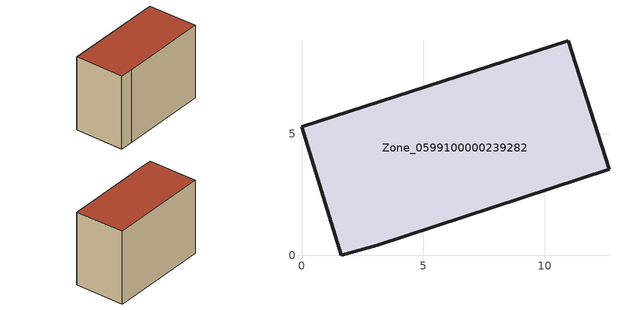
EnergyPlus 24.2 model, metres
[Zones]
Zone_0599100000239282
 floor ground (C_G): 10.97,8.84 12.65,3.55 3.11,0.43 1.64,0 0,5.3 z0
 wall outside (C_F): 1.64,0 3.11,0.43 12.65,3.55 10.97,8.84 0,5.3 1.64,0 z0:8.38
 roof outside (C_R): 12.65,3.55 10.97,8.84 0,5.3 1.64,0 3.11,0.43 z8.38
[BUILDING]
Pand.0599100000239282: North Axis=0; Terrain=City; Loads Convergence Tolerance Value=0.04; Temperature Convergence Tolerance Value=0.4; Solar Distribution=FullExterior; Maximum Number of Warmup Days=25; Minimum Number of Warmup Days=1
[Site:Location]
Rotterdam.The.Hague.AP_ZH_NLD Design_Conditions: Latitude=51.96; Longitude=4.45; Time Zone=1; Elevation=-4.5
[SITE:GROUNDTEMPERATURE:BUILDINGSURFACE]
18, 18, 18, 18, 18, 18, 18, 18, 18, 18, 18, 18
[MATERIAL] Thermal Absorptance=0.9; Solar Absorptance=0.7; Visible Absorptance=0.7
Name | Roughness | Thickness | Conductivity | Density | Specific Heat
G.TI.1975-1991 | MediumSmooth | 0.15 | 0.288461 | 540 | 1210
F.TI.1975-1991 | Rough | 0.3 | 0.230769 | 1920 | 840
R.TI.1975-1991 | MediumRough | 0.2 | 0.153846 | 1500 | 1000
[CONSTRUCTION]
C_G: G.TI.1975-1991
C_F: F.TI.1975-1991
C_R: R.TI.1975-1991
[ZONE]
Zone_0599100000239282: Type=1; Multiplier=1; Ceiling Height=Autocalculate; Volume=Autocalculate; Floor Area=autocalculate; Part of Total Floor Area=Yes
[ZONEINFILTRATION:DESIGNFLOWRATE]
Infil_Zone_0599100000239282: Zone or ZoneList or Space or SpaceList=Zone_0599100000239282; Schedule=AlwaysOn; Design Flow Rate Calculation Method=Flow/Area; Flow Rate per Floor Area=0.003; Constant Term Coefficient=1; Temperature Term Coefficient=0; Velocity Term Coefficient=0; Velocity Squared Term Coefficient=0
[HVACTEMPLATE:ZONE:IDEALLOADSAIRSYSTEM]
Zone_0599100000239282: Maximum Heating Supply Air Temperature=50; Minimum Cooling Supply Air Temperature=13; Maximum Heating Supply Air Humidity Ratio=0.0156; Minimum Cooling Supply Air Humidity Ratio=0.0077; Heating Limit=NoLimit; Cooling Limit=NoLimit; Dehumidification Control Type=ConstantSensibleHeatRatio; Cooling Sensible Heat Ratio=0.7; Dehumidification Setpoint=60; Humidification Control Type=None; Humidification Setpoint=30; Outdoor Air Method=None; Outdoor Air Flow Rate per Person=0.00944; Outdoor Air Flow Rate per Zone Floor Area=0; Outdoor Air Flow Rate per Zone=0; Demand Controlled Ventilation Type=None; Outdoor Air Economizer Type=NoEconomizer; Heat Recovery Type=None; Sensible Heat Recovery Effectiveness=0.7; Latent Heat Recovery Effectiveness=0.65
[ZONECONTROL:THERMOSTAT]
ThermostatControl_Zone_0599100000239282: Zone or ZoneList=Zone_0599100000239282; Control Type Schedule=DualSetpointControlType; Control 1=Thermostat_Zone_0599100000239282; Temperature Difference Between Cutout And Setpoint=0
[THERMOSTATSETPOINT:DUALSETPOINT]
Thermostat_Zone_0599100000239282: Heating Setpoint Temperature Schedule=HeatingSetpoint_Zone_0599100000239282; Cooling Setpoint Temperature Schedule=CoolingSetpoint_Zone_0599100000239282
[SCHEDULE:COMPACT]
HeatingSetpoint_Zone_0599100000239282: Through: 12/31, For: AllDays, Until: 24:00, 21
CoolingSetpoint_Zone_0599100000239282: Through: 12/31, For: AllDays, Until: 24:00, 24
DualSetpointControlType: Through: 12/31, For: AllDays, Until: 24:00, 4
AlwaysOn: Through: 12/31, For: AllDays, Until: 24:00, 1
